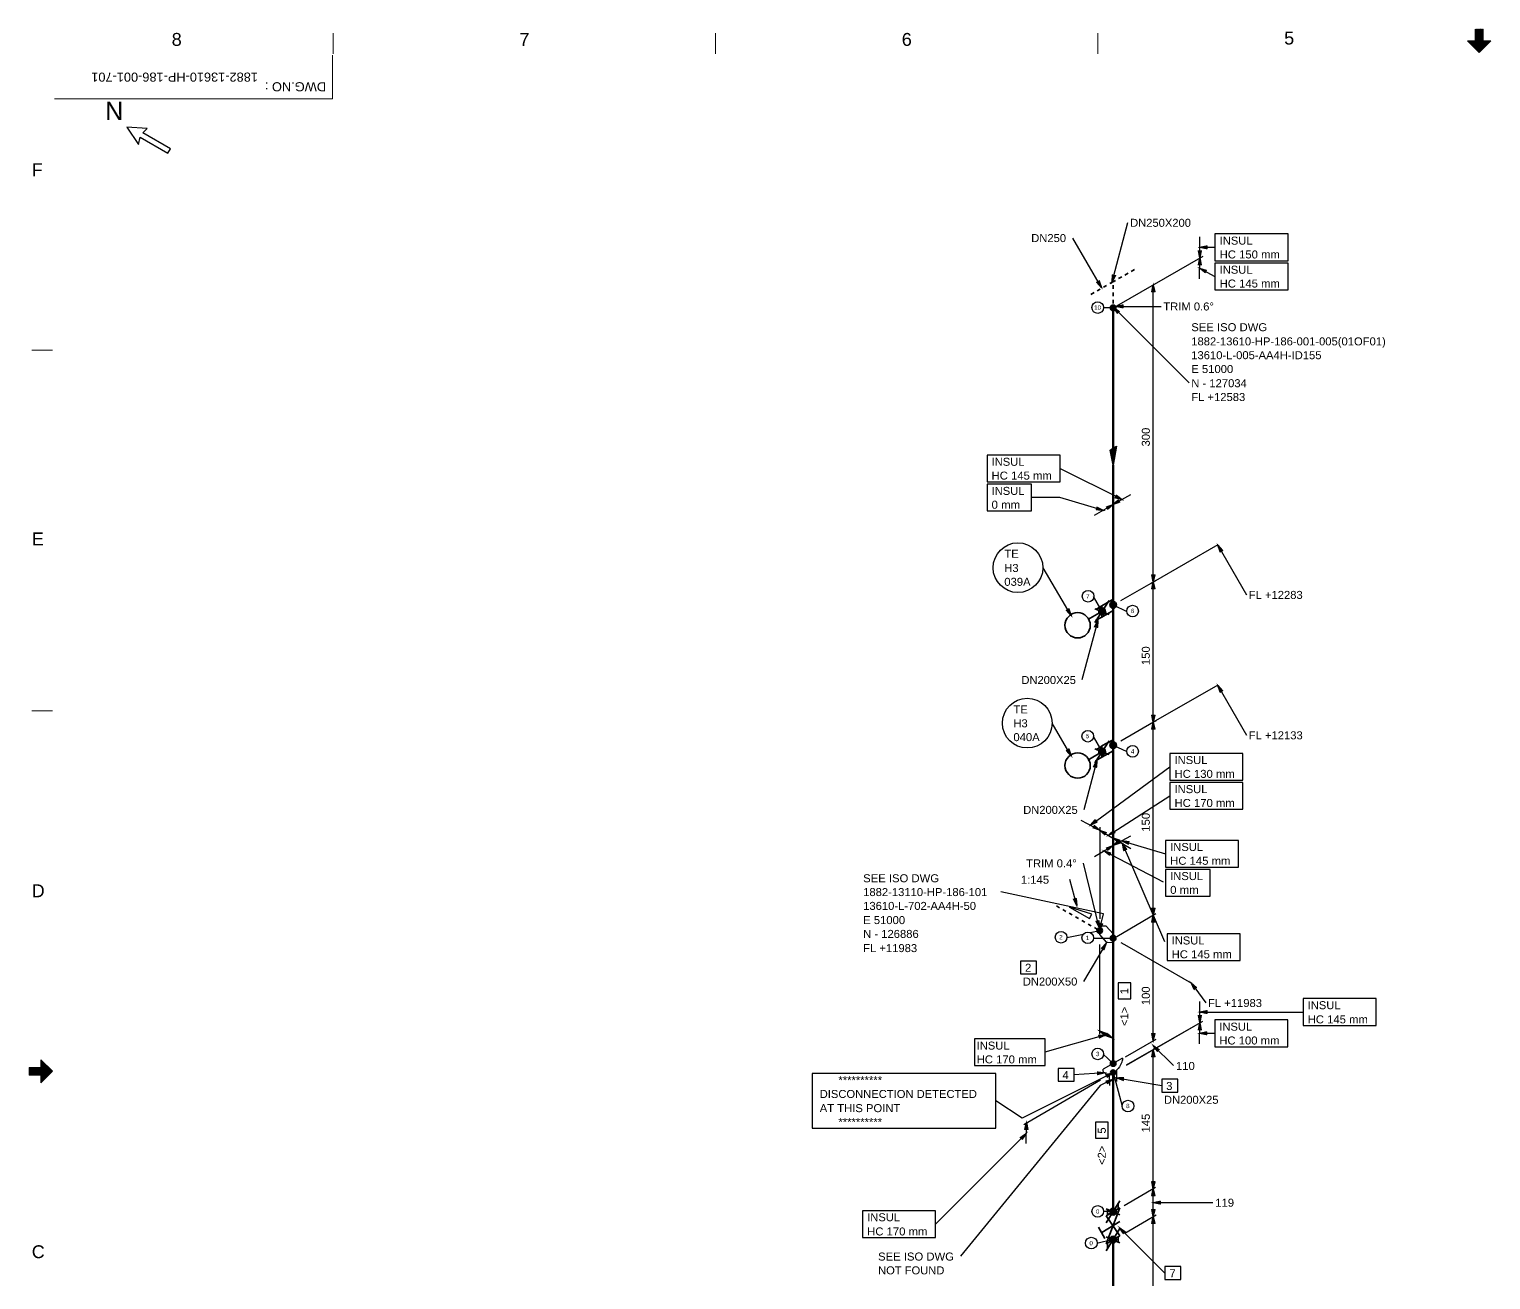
# Model space of a CAD drawing. Header units: inches. Extents: x 18 to 823, y 11 to 584.
# Drawn here: x 18.1 to 419.9, y 240.1 to 583.9 of the extents above; entities that cross this region are included whole.
import ezdxf
from ezdxf.enums import TextEntityAlignment as Align

# ---------------------------------------------------------------- set-up
doc = ezdxf.new("R2010")
doc.units = ezdxf.units.IN
doc.header["$MEASUREMENT"] = 0
for name, color, linetype in [('BG 0 -1', 7, 'Continuous'), ('DIMLINES', 7, 'Continuous'), ('DIMTEXT', 7, 'Continuous'), ('FITTINGS', 7, 'Continuous'), ('FRAME', 7, 'Continuous'), ('ISOTEXT', 7, 'Continuous'), ('PIPE', 7, 'Continuous'), ('WELDS', 7, 'Continuous')]:
    doc.layers.add(name, color=color, linetype=linetype)
doc.styles.add('Arial', font='arial.ttf')

msp = doc.modelspace()

# ---------------------------------------------------------------- hatches: boundary and pattern name
at = {"layer": 'DIMLINES', "linetype": 'Continuous'}
for points in [[(339.56, 523), (339.96, 521.08), (340.36, 523)], [(341.88, 524.36), (339.96, 523.96), (341.88, 523.56)], [(340.36, 519.16), (339.96, 521.08), (339.56, 519.16)], [(341.72, 517.64), (339.88, 518.2), (341.4, 517)], [(327.56, 511.72), (327.16, 513.64), (326.76, 511.72)], [(317.48, 454.52), (316.04, 453.24), (317.88, 453.88)], [(316.68, 455.08), (318.6, 454.6), (317.08, 455.8)], [(311.56, 451.8), (313.48, 451.64), (311.72, 452.52)], [(314.68, 451.96), (316.12, 453.24), (314.28, 452.6)], [(326.76, 433.88), (327.16, 431.96), (327.56, 433.88)], [(327.56, 430.04), (327.16, 431.96), (326.76, 430.04)], [(326.76, 395.32), (327.16, 393.4), (327.56, 395.32)], [(327.56, 391.48), (327.16, 393.4), (326.76, 391.48)], [(311.16, 366.52), (309.88, 365.08), (311.64, 365.88)], [(310.6, 364.36), (312.44, 363.72), (311, 365)], [(314.2, 363.08), (312.36, 363.72), (313.8, 362.44)], [(316.2, 363.64), (314.76, 362.28), (316.6, 363)], [(317.88, 361), (316.04, 361.64), (317.48, 360.36)], [(315.4, 357.48), (313.56, 358.04), (315.08, 356.84)], [(314.68, 358.2), (316.12, 359.48), (314.28, 358.84)], [(317.48, 360.76), (316.04, 359.48), (317.88, 360.12)], [(320.44, 360.6), (318.52, 360.76), (320.28, 359.88)], [(319.8, 358.44), (318.68, 360.04), (319.08, 358.12)], [(326.76, 342.28), (327.16, 340.36), (327.56, 342.28)], [(327.56, 338.44), (327.16, 340.36), (326.76, 338.44)], [(341.88, 314.12), (339.96, 313.72), (341.88, 313.32)], [(339.56, 312.76), (339.96, 310.84), (340.36, 312.76)], [(340.36, 308.84), (339.96, 310.76), (339.56, 308.84)], [(312.36, 306.6), (314.12, 307.48), (312.2, 307.32)], [(314.2, 307.88), (312.36, 308.52), (313.8, 307.24)], [(314.2, 307.16), (316.04, 306.52), (314.6, 307.8)], [(326.76, 307.8), (327.16, 305.88), (327.56, 307.8)], [(341.8, 308.28), (339.88, 307.88), (341.8, 307.48)], [(327.56, 301.4), (327.16, 303.32), (326.76, 301.4)], [(328.76, 303.4), (327.16, 304.52), (328.28, 302.92)], [(292.68, 281.4), (292.28, 283.32), (291.88, 281.4)], [(291.08, 278.76), (292.2, 280.36), (290.6, 279.24)], [(326.76, 267.08), (327.16, 265.16), (327.56, 267.08)], [(327.56, 263.24), (327.16, 265.16), (326.76, 263.24)], [(329.08, 261.72), (327.16, 261.32), (329.08, 260.92)], [(326.76, 259.4), (327.16, 257.48), (327.56, 259.4)], [(327.56, 255.56), (327.16, 257.48), (326.76, 255.56)]]:
    msp.add_hatch(color=2, dxfattribs=at).paths.add_polyline_path(points)
at = {"layer": 'ISOTEXT', "linetype": 'Continuous'}
for points in [[(311.64, 514.36), (312.92, 512.92), (312.28, 514.76)], [(315.96, 516.36), (315.88, 514.44), (316.76, 516.2)], [(317.8, 506.36), (316.2, 507.48), (317.32, 505.88)], [(318.76, 508.12), (316.84, 507.72), (318.76, 507.32)], [(346.2, 440.6), (344.92, 442.04), (345.56, 440.2)], [(303.32, 424.2), (304.6, 422.76), (303.96, 424.6)], [(311.8, 419.48), (311.88, 421.4), (311, 419.64)], [(346.2, 402.04), (344.92, 403.48), (345.56, 401.64)], [(303.32, 385.64), (304.6, 384.2), (303.96, 386.04)], [(311.56, 381), (311.64, 382.92), (310.76, 381.16)], [(305.24, 344.76), (306.12, 343), (305.96, 344.92)], [(311.48, 338.68), (312.28, 336.92), (312.2, 338.84)], [(312.44, 338.12), (312.36, 336.2), (313.16, 337.96)], [(313.56, 330.84), (314.2, 332.68), (312.92, 331.24)], [(339, 320.44), (337.56, 321.72), (338.44, 319.96)], [(311.88, 296.52), (313.8, 297), (311.88, 297.24)], [(314.52, 295.8), (316.04, 297), (314.12, 296.52)], [(314.6, 294.04), (316.12, 295.24), (314.2, 294.76)], [(318.92, 295.72), (317, 295.64), (318.84, 294.92)], [(319.48, 253.32), (317.88, 254.44), (319, 252.84)]]:
    msp.add_hatch(color=2, dxfattribs=at).paths.add_polyline_path(points)
at = {"layer": 'WELDS', "linetype": 'Continuous'}
h = msp.add_hatch(color=7, dxfattribs=at)
edge = h.paths.add_edge_path()
edge.add_arc((316.12, 507.32), 0.76, 0, 360)
h = msp.add_hatch(color=7, dxfattribs=at)
edge = h.paths.add_edge_path()
edge.add_arc((316.12, 425.64), 0.92, 0, 360)
h = msp.add_hatch(color=7, dxfattribs=at)
edge = h.paths.add_edge_path()
edge.add_arc((313.08, 423.88), 0.92, 0, 360)
h = msp.add_hatch(color=7, dxfattribs=at)
edge = h.paths.add_edge_path()
edge.add_arc((313.08, 385.32), 0.92, 0, 360)
h = msp.add_hatch(color=7, dxfattribs=at)
edge = h.paths.add_edge_path()
edge.add_arc((316.12, 387.08), 0.92, 0, 360)
h = msp.add_hatch(color=7, dxfattribs=at)
edge = h.paths.add_edge_path()
edge.add_arc((312.44, 336.12), 0.76, 0, 360)
h = msp.add_hatch(color=7, dxfattribs=at)
edge = h.paths.add_edge_path()
edge.add_arc((316.12, 334.04), 0.76, 0, 360)
h = msp.add_hatch(color=7, dxfattribs=at)
edge = h.paths.add_edge_path()
edge.add_arc((316.12, 299.56), 0.76, 0, 360)
h = msp.add_hatch(color=7, dxfattribs=at)
edge = h.paths.add_edge_path()
edge.add_arc((316.12, 297.08), 0.72, 0, 360)
h = msp.add_hatch(color=7, dxfattribs=at)
edge = h.paths.add_edge_path()
edge.add_arc((316.12, 258.84), 0.92, 0, 360)
h = msp.add_hatch(color=7, dxfattribs=at)
edge = h.paths.add_edge_path()
edge.add_arc((316.12, 251.16), 0.92, 0, 360)

# ---------------------------------------------------------------- linework, layer by layer
at = {"layer": 'BG 0 -1', "color": 7, "linetype": 'Continuous', "lineweight": 9}
for p, q in [((101.7, 577.17), (101.7, 582.83)), ((206.83, 577.17), (206.83, 582.83)), ((311.95, 577.17), (311.95, 582.83)), ((415.69, 580.74), (415.69, 583.92)), ((415.69, 583.88), (417.82, 581.76)), ((415.69, 583.75), (417.82, 581.63)), ((415.69, 583.63), (417.82, 581.51)), ((415.69, 583.5), (417.82, 581.38)), ((415.69, 583.38), (417.82, 581.26)), ((415.69, 583.25), (417.82, 581.13)), ((415.69, 583.13), (417.82, 581.01)), ((415.69, 583), (417.82, 580.88)), ((415.69, 582.88), (417.82, 580.76)), ((415.69, 582.75), (418.83, 579.62)), ((415.69, 582.63), (418.76, 579.56)), ((415.78, 583.92), (417.82, 581.88)), ((415.91, 583.92), (417.82, 582.01)), ((416.03, 583.92), (417.82, 582.13)), ((416.16, 583.92), (417.82, 582.26)), ((416.28, 583.92), (417.82, 582.38)), ((416.41, 583.92), (417.82, 582.51)), ((416.53, 583.92), (417.82, 582.63)), ((416.66, 583.92), (417.82, 582.76)), ((416.76, 577.56), (416.76, 583.22)), ((416.78, 583.92), (417.82, 582.88)), ((416.91, 583.92), (417.82, 583.01)), ((417.03, 583.92), (417.82, 583.13)), ((417.16, 583.92), (417.82, 583.26)), ((417.28, 583.92), (417.82, 583.38)), ((417.41, 583.92), (417.82, 583.51)), ((417.53, 583.92), (417.82, 583.63)), ((417.66, 583.92), (417.82, 583.76)), ((417.78, 583.92), (417.82, 583.88)), ((417.82, 580.74), (417.82, 583.92)), ((413.57, 580.74), (415.69, 580.74)), ((416.76, 577.55), (413.57, 580.74)), ((413.59, 580.74), (416.76, 577.56)), ((413.71, 580.74), (416.83, 577.62)), ((413.84, 580.74), (416.89, 577.68)), ((413.96, 580.74), (416.95, 577.75)), ((414.09, 580.74), (417.01, 577.81)), ((414.21, 580.74), (417.08, 577.87)), ((414.34, 580.74), (417.14, 577.93)), ((414.46, 580.74), (417.2, 578)), ((414.59, 580.74), (417.26, 578.06)), ((414.71, 580.74), (417.33, 578.12)), ((414.84, 580.74), (417.39, 578.18)), ((414.96, 580.74), (417.45, 578.25)), ((415.09, 580.74), (417.51, 578.31)), ((415.21, 580.74), (417.58, 578.37)), ((415.34, 580.74), (417.64, 578.44)), ((415.46, 580.74), (417.7, 578.5)), ((415.59, 580.74), (417.76, 578.56)), ((415.69, 582.5), (418.7, 579.5)), ((415.69, 582.38), (418.64, 579.44)), ((415.69, 582.25), (418.58, 579.37)), ((415.69, 582.13), (418.51, 579.31)), ((415.69, 582), (418.45, 579.25)), ((415.69, 581.88), (418.39, 579.19)), ((415.69, 581.75), (418.33, 579.12)), ((415.69, 581.63), (418.26, 579.06)), ((415.69, 581.5), (418.2, 579)), ((415.69, 581.38), (418.14, 578.94)), ((415.69, 581.25), (418.08, 578.87)), ((415.69, 581.13), (418.01, 578.81)), ((415.69, 581), (417.95, 578.75)), ((415.69, 580.88), (417.89, 578.69)), ((415.69, 580.75), (417.83, 578.62)), ((419.94, 580.74), (416.76, 577.55)), ((417.82, 580.74), (419.94, 580.74)), ((417.84, 580.74), (418.89, 579.69)), ((417.96, 580.74), (418.95, 579.75)), ((418.09, 580.74), (419.01, 579.81)), ((418.21, 580.74), (419.08, 579.87)), ((418.34, 580.74), (419.14, 579.94)), ((418.46, 580.74), (419.2, 580)), ((418.59, 580.74), (419.26, 580.06)), ((418.71, 580.74), (419.33, 580.12)), ((418.84, 580.74), (419.39, 580.19)), ((418.96, 580.74), (419.45, 580.25)), ((419.09, 580.74), (419.51, 580.31)), ((419.21, 580.74), (419.58, 580.37)), ((419.34, 580.74), (419.64, 580.44)), ((419.46, 580.74), (419.7, 580.5)), ((419.59, 580.74), (419.76, 580.56)), ((419.71, 580.74), (419.83, 580.62)), ((419.84, 580.74), (419.89, 580.69)), ((101.53, 564.78), (101.53, 576.75)), ((101.53, 564.78), (25.11, 564.78)), ((24.49, 495.71), (18.83, 495.71)), ((24.49, 396.57), (18.83, 396.57)), ((18.14, 296.95), (19.67, 298.49)), ((18.14, 296.83), (19.8, 298.49)), ((18.14, 296.7), (19.92, 298.49)), ((18.14, 296.58), (20.05, 298.49)), ((18.14, 296.45), (20.17, 298.49)), ((18.14, 298.49), (18.14, 296.37)), ((18.14, 298.45), (18.17, 298.49)), ((18.14, 298.33), (18.3, 298.49)), ((18.14, 298.2), (18.42, 298.49)), ((18.14, 298.08), (18.55, 298.49)), ((18.14, 297.95), (18.67, 298.49)), ((18.14, 297.83), (18.8, 298.49)), ((18.14, 297.7), (18.92, 298.49)), ((18.14, 297.58), (19.05, 298.49)), ((18.14, 297.45), (19.17, 298.49)), ((18.14, 297.33), (19.3, 298.49)), ((18.14, 297.2), (19.42, 298.49)), ((18.14, 297.08), (19.55, 298.49)), ((21.32, 298.49), (18.14, 298.49)), ((18.17, 296.37), (20.3, 298.49)), ((18.3, 296.37), (20.42, 298.49)), ((18.42, 296.37), (20.55, 298.49)), ((18.55, 296.37), (20.67, 298.49)), ((18.67, 296.37), (20.8, 298.49)), ((18.8, 296.37), (20.92, 298.49)), ((18.93, 296.37), (21.05, 298.49)), ((19.05, 296.37), (21.17, 298.49)), ((19.18, 296.37), (21.3, 298.49)), ((19.3, 296.37), (22.43, 299.5)), ((19.43, 296.37), (22.49, 299.43)), ((19.55, 296.37), (22.56, 299.37)), ((19.68, 296.37), (22.62, 299.31)), ((19.8, 296.37), (22.68, 299.25)), ((19.93, 296.37), (22.74, 299.18)), ((20.05, 296.37), (22.81, 299.12)), ((20.18, 296.37), (22.87, 299.06)), ((20.3, 296.37), (22.93, 299)), ((20.43, 296.37), (22.99, 298.93)), ((20.55, 296.37), (23.06, 298.87)), ((20.68, 296.37), (23.12, 298.81)), ((20.8, 296.37), (23.18, 298.75)), ((20.93, 296.37), (23.24, 298.68)), ((21.05, 296.37), (23.31, 298.62)), ((21.18, 296.37), (23.37, 298.56)), ((21.3, 296.37), (23.43, 298.5)), ((21.32, 300.61), (24.5, 297.43)), ((21.32, 298.49), (21.32, 300.61)), ((21.32, 300.51), (21.37, 300.56)), ((21.32, 300.39), (21.43, 300.5)), ((21.32, 300.26), (21.49, 300.43)), ((21.32, 300.14), (21.56, 300.37)), ((21.32, 300.01), (21.62, 300.31)), ((21.32, 299.89), (21.68, 300.25)), ((21.32, 299.76), (21.74, 300.18)), ((21.32, 299.63), (21.81, 300.12)), ((21.32, 299.51), (21.87, 300.06)), ((21.32, 299.38), (21.93, 300)), ((21.32, 299.26), (21.99, 299.93)), ((21.32, 299.13), (22.06, 299.87)), ((21.32, 299.01), (22.12, 299.81)), ((21.32, 298.88), (22.18, 299.75)), ((21.32, 298.76), (22.24, 299.68)), ((21.32, 298.63), (22.31, 299.62)), ((21.32, 298.51), (22.37, 299.56)), ((21.32, 296.26), (23.49, 298.43)), ((21.32, 296.13), (23.56, 298.37)), ((21.32, 296.01), (23.62, 298.31)), ((21.32, 295.88), (23.68, 298.25)), ((21.32, 295.76), (23.74, 298.18)), ((21.32, 295.63), (23.81, 298.12)), ((21.32, 295.51), (23.87, 298.06)), ((21.32, 295.38), (23.93, 298)), ((21.32, 295.26), (23.99, 297.93)), ((21.32, 295.13), (24.06, 297.87)), ((21.32, 295.01), (24.12, 297.81)), ((21.32, 294.88), (24.18, 297.75)), ((21.32, 294.76), (24.24, 297.68)), ((21.32, 294.63), (24.31, 297.62)), ((21.32, 294.51), (24.37, 297.56)), ((21.32, 294.38), (24.43, 297.5)), ((21.32, 294.26), (24.49, 297.43)), ((24.5, 297.43), (21.32, 294.24)), ((21.32, 296.37), (18.14, 296.37)), ((21.32, 294.24), (21.32, 296.37))]:
    msp.add_line(p, q, dxfattribs=at)
at = {"layer": 'DIMLINES', "color": 2, "linetype": 'Continuous', "lineweight": 30}
for p, q in [((339.96, 521.08), (339.96, 526.84)), ((364.2, 527.64), (344.12, 527.64)), ((344.12, 527.64), (344.12, 520.28)), ((364.2, 520.28), (364.2, 527.64)), ((339.96, 521.08), (339.56, 523)), ((339.56, 523), (340.36, 523)), ((339.96, 523.96), (341.88, 524.36)), ((341.88, 523.56), (339.96, 523.96)), ((339.96, 523.96), (344.12, 523.96)), ((340.36, 523), (339.96, 521.08)), ((341.88, 524.36), (341.88, 523.56)), ((340.76, 521.48), (317.08, 507.8)), ((339.56, 519.16), (339.96, 521.08)), ((340.36, 519.16), (339.56, 519.16)), ((339.88, 515.32), (339.96, 521.08)), ((339.96, 521.08), (340.36, 519.16)), ((344.12, 520.28), (364.2, 520.28)), ((364.2, 519.64), (344.12, 519.64)), ((344.12, 519.64), (344.12, 512.28)), ((364.2, 512.28), (364.2, 519.64)), ((339.88, 518.2), (341.72, 517.64)), ((341.4, 517), (339.88, 518.2)), ((339.88, 518.2), (344.12, 515.96)), ((341.72, 517.64), (341.4, 517)), ((326.76, 511.72), (327.16, 513.64)), ((327.56, 511.72), (326.76, 511.72)), ((327.16, 513.64), (327.56, 511.72)), ((327.16, 431.96), (327.16, 513.64)), ((344.12, 512.28), (364.2, 512.28)), ((301.56, 466.84), (281.48, 466.84)), ((281.48, 466.84), (281.48, 459.48)), ((301.56, 459.48), (301.56, 466.84)), ((318.6, 454.6), (301.48, 463.16)), ((281.48, 459.48), (301.56, 459.48)), ((293.72, 458.84), (281.48, 458.84)), ((281.48, 458.84), (281.48, 451.48)), ((293.72, 451.48), (293.72, 458.84)), ((301.48, 455.16), (293.64, 455.16)), ((313.48, 451.64), (301.48, 455.16)), ((316.04, 453.24), (321, 455.96)), ((316.04, 453.24), (317.48, 454.52)), ((316.12, 454.12), (316.12, 452.2)), ((316.12, 454.12), (316.12, 452.2)), ((316.68, 455.08), (317.08, 455.8)), ((318.6, 454.6), (316.68, 455.08)), ((317.08, 455.8), (318.6, 454.6)), ((317.48, 454.52), (317.88, 453.88)), ((281.48, 451.48), (293.72, 451.48)), ((311, 450.28), (316.12, 453.24)), ((311.56, 451.8), (311.72, 452.52)), ((313.48, 451.64), (311.56, 451.8)), ((311.72, 452.52), (313.48, 451.64)), ((314.28, 452.6), (316.12, 453.24)), ((314.68, 451.96), (314.28, 452.6)), ((316.12, 453.24), (314.68, 451.96)), ((317.88, 453.88), (316.04, 453.24)), ((327.24, 432.04), (345, 442.28)), ((318.2, 426.84), (327.24, 432.04)), ((327.96, 432.36), (326.36, 431.48)), ((327.16, 431.96), (326.76, 433.88)), ((326.76, 433.88), (327.56, 433.88)), ((326.76, 430.04), (327.16, 431.96)), ((327.56, 430.04), (326.76, 430.04)), ((327.56, 433.88), (327.16, 431.96)), ((327.16, 431.96), (327.56, 430.04)), ((327.16, 393.4), (327.16, 431.96)), ((327.24, 393.48), (345, 403.72)), ((327.96, 393.8), (326.36, 392.92)), ((327.16, 393.4), (326.76, 395.32)), ((326.76, 395.32), (327.56, 395.32)), ((327.56, 395.32), (327.16, 393.4)), ((318.2, 388.28), (327.24, 393.48)), ((326.76, 391.48), (327.16, 393.4)), ((327.56, 391.48), (326.76, 391.48)), ((327.16, 393.4), (327.56, 391.48)), ((327.16, 340.36), (327.16, 393.4)), ((351.8, 384.84), (331.72, 384.84)), ((331.72, 384.84), (331.72, 377.48)), ((351.8, 377.48), (351.8, 384.84)), ((309.88, 365.08), (331.72, 381.16)), ((331.72, 377.48), (351.8, 377.48)), ((351.8, 376.84), (331.72, 376.84)), ((331.72, 376.84), (331.72, 369.48)), ((351.8, 369.48), (351.8, 376.84)), ((314.76, 362.28), (331.72, 373.16)), ((307.24, 366.44), (312.44, 363.72)), ((309.88, 365.08), (311.16, 366.52)), ((311.64, 365.88), (309.88, 365.08)), ((311.16, 366.52), (311.64, 365.88)), ((331.72, 369.48), (351.8, 369.48)), ((310.6, 364.36), (311, 365)), ((312.44, 363.72), (310.6, 364.36)), ((311, 365), (312.44, 363.72)), ((312.36, 363.72), (314.2, 363.08)), ((313.8, 362.44), (312.36, 363.72)), ((312.36, 363.72), (317.32, 360.76)), ((312.44, 364.52), (312.44, 339.32)), ((314.2, 363.08), (313.8, 362.44)), ((314.76, 362.28), (316.2, 363.64)), ((316.6, 363), (314.76, 362.28)), ((316.04, 359.48), (321, 362.2)), ((316.04, 361.64), (317.88, 361)), ((317.48, 360.36), (316.04, 361.64)), ((316.04, 361.64), (321, 358.68)), ((316.12, 362.52), (316.12, 360.6)), ((316.2, 363.64), (316.6, 363)), ((311, 356.52), (316.12, 359.48)), ((313.56, 358.04), (315.4, 357.48)), ((315.08, 356.84), (313.56, 358.04)), ((314.28, 358.84), (316.12, 359.48)), ((314.68, 358.2), (314.28, 358.84)), ((316.12, 359.48), (314.68, 358.2)), ((316.04, 359.48), (317.48, 360.76)), ((317.88, 360.12), (316.04, 359.48)), ((317.88, 361), (317.48, 360.36)), ((317.48, 360.76), (317.88, 360.12)), ((318.52, 360.76), (320.44, 360.6)), ((320.28, 359.88), (318.52, 360.76)), ((318.52, 360.76), (330.52, 357.24)), ((318.68, 360.04), (319.8, 358.44)), ((319.08, 358.12), (318.68, 360.04)), ((319.8, 358.44), (319.08, 358.12)), ((320.44, 360.6), (320.28, 359.88)), ((350.6, 360.92), (330.52, 360.92)), ((330.52, 360.92), (330.52, 353.56)), ((350.6, 353.56), (350.6, 360.92)), ((315.4, 357.48), (315.08, 356.84)), ((330.52, 353.56), (350.6, 353.56)), ((342.76, 352.92), (330.52, 352.92)), ((330.52, 352.92), (330.52, 345.56)), ((342.76, 345.56), (342.76, 352.92)), ((330.52, 345.56), (342.76, 345.56)), ((327.16, 340.36), (326.76, 342.28)), ((326.76, 342.28), (327.56, 342.28)), ((327.56, 342.28), (327.16, 340.36)), ((327.88, 340.76), (317.16, 334.44)), ((326.76, 338.44), (327.16, 340.36)), ((327.56, 338.44), (326.76, 338.44)), ((327.16, 340.36), (327.56, 338.44)), ((327.16, 305.88), (327.16, 340.36)), ((351.08, 335.24), (331, 335.24)), ((331, 335.24), (331, 327.88)), ((351.08, 327.88), (351.08, 335.24)), ((312.44, 307.64), (312.44, 332.28)), ((318.2, 332.84), (319.88, 331.88)), ((319.88, 331.88), (337.64, 321.64)), ((331, 327.88), (351.08, 327.88)), ((339.96, 310.84), (339.96, 316.6)), ((339.96, 313.72), (341.88, 314.12)), ((341.88, 313.32), (339.96, 313.72)), ((339.96, 313.72), (368.36, 313.72)), ((341.88, 314.12), (341.88, 313.32)), ((388.44, 317.4), (368.36, 317.4)), ((368.36, 317.4), (368.36, 310.04)), ((388.44, 310.04), (388.44, 317.4)), ((340.68, 311.16), (319.72, 299.08)), ((340.68, 311.08), (319.72, 299)), ((339.96, 310.84), (339.56, 312.76)), ((339.56, 312.76), (340.36, 312.76)), ((339.56, 308.84), (339.96, 310.76)), ((339.88, 305), (339.96, 310.76)), ((340.36, 312.76), (339.96, 310.84)), ((339.96, 310.76), (340.36, 308.84)), ((364.12, 311.56), (344.04, 311.56)), ((344.04, 311.56), (344.04, 304.2)), ((364.12, 304.2), (364.12, 311.56)), ((368.36, 310.04), (388.44, 310.04)), ((297.48, 306.36), (278.04, 306.36)), ((278.04, 306.36), (278.04, 299)), ((314.12, 307.48), (297.32, 302.68)), ((297.48, 299), (297.48, 306.36)), ((312.2, 307.32), (314.12, 307.48)), ((312.36, 306.6), (312.2, 307.32)), ((312.36, 308.52), (314.2, 307.88)), ((313.8, 307.24), (312.36, 308.52)), ((312.36, 308.52), (316.04, 306.52)), ((314.12, 307.48), (312.36, 306.6)), ((314.2, 307.88), (313.8, 307.24)), ((314.2, 307.16), (314.6, 307.8)), ((316.04, 306.52), (314.2, 307.16)), ((314.6, 307.8), (316.04, 306.52)), ((316.12, 305.64), (316.12, 307.56)), ((327.88, 306.2), (319.4, 301.32)), ((327.16, 305.88), (326.76, 307.8)), ((326.76, 307.8), (327.56, 307.8)), ((327.56, 307.8), (327.16, 305.88)), ((340.36, 308.84), (339.56, 308.84)), ((339.88, 307.88), (341.8, 308.28)), ((341.8, 307.48), (339.88, 307.88)), ((339.88, 307.88), (344.04, 307.88)), ((341.8, 308.28), (341.8, 307.48)), ((326.76, 301.4), (327.16, 303.32)), ((327.56, 301.4), (326.76, 301.4)), ((327.16, 304.52), (328.76, 303.4)), ((328.28, 302.92), (327.16, 304.52)), ((327.16, 304.52), (332.68, 299)), ((327.16, 303.32), (327.56, 301.4)), ((327.16, 265.16), (327.16, 303.32)), ((328.76, 303.4), (328.28, 302.92)), ((344.04, 304.2), (364.12, 304.2)), ((278.04, 299), (297.48, 299)), ((291.56, 282.84), (312.68, 295.08)), ((291.88, 281.4), (292.28, 283.32)), ((292.68, 281.4), (291.88, 281.4)), ((292.2, 277.56), (292.28, 283.32)), ((292.28, 283.32), (292.68, 281.4)), ((292.2, 280.36), (267.24, 255.4)), ((290.6, 279.24), (292.2, 280.36)), ((291.08, 278.76), (290.6, 279.24)), ((292.2, 280.36), (291.08, 278.76)), ((327.8, 265.48), (319.16, 260.44)), ((327.16, 265.16), (326.76, 267.08)), ((326.76, 267.08), (327.56, 267.08)), ((327.56, 267.08), (327.16, 265.16)), ((326.76, 263.24), (327.16, 265.16)), ((327.56, 263.24), (326.76, 263.24)), ((327.16, 265.16), (327.56, 263.24)), ((327.16, 257.48), (327.16, 265.16)), ((327.16, 261.32), (329.08, 261.72)), ((329.08, 260.92), (327.16, 261.32)), ((327.16, 261.32), (343.56, 261.32)), ((329.08, 261.72), (329.08, 260.92)), ((267.32, 259.08), (247.24, 259.08)), ((247.24, 259.08), (247.24, 251.72)), ((267.32, 251.72), (267.32, 259.08)), ((327.96, 257.88), (319.32, 252.84)), ((327.16, 257.48), (326.76, 259.4)), ((326.76, 259.4), (327.56, 259.4)), ((326.76, 255.56), (327.16, 257.48)), ((327.56, 259.4), (327.16, 257.48)), ((327.16, 257.48), (327.56, 255.56)), ((327.16, 178.84), (327.16, 257.48)), ((327.56, 255.56), (326.76, 255.56)), ((247.24, 251.72), (267.32, 251.72))]:
    msp.add_line(p, q, dxfattribs=at)
at = {"layer": 'DIMLINES', "color": 2, "linetype": 'Continuous', "lineweight": 30, "const_width": 0.3}
for points in [[(341.88, 524.36), (339.96, 523.96), (341.88, 523.56)], [(339.56, 523), (339.96, 521.08), (340.36, 523)], [(341.72, 517.64), (339.88, 518.2), (341.4, 517)], [(340.36, 519.16), (339.96, 521.08), (339.56, 519.16)], [(327.56, 511.72), (327.16, 513.64), (326.76, 511.72)], [(317.48, 454.52), (316.04, 453.24), (317.88, 453.88)], [(316.68, 455.08), (318.6, 454.6), (317.08, 455.8)], [(311.56, 451.8), (313.48, 451.64), (311.72, 452.52)], [(314.68, 451.96), (316.12, 453.24), (314.28, 452.6)], [(326.76, 433.88), (327.16, 431.96), (327.56, 433.88)], [(327.56, 430.04), (327.16, 431.96), (326.76, 430.04)], [(326.76, 395.32), (327.16, 393.4), (327.56, 395.32)], [(327.56, 391.48), (327.16, 393.4), (326.76, 391.48)], [(311.16, 366.52), (309.88, 365.08), (311.64, 365.88)], [(310.6, 364.36), (312.44, 363.72), (311, 365)], [(314.2, 363.08), (312.36, 363.72), (313.8, 362.44)], [(316.2, 363.64), (314.76, 362.28), (316.6, 363)], [(317.88, 361), (316.04, 361.64), (317.48, 360.36)], [(315.4, 357.48), (313.56, 358.04), (315.08, 356.84)], [(314.68, 358.2), (316.12, 359.48), (314.28, 358.84)], [(317.48, 360.76), (316.04, 359.48), (317.88, 360.12)], [(320.44, 360.6), (318.52, 360.76), (320.28, 359.88)], [(319.8, 358.44), (318.68, 360.04), (319.08, 358.12)], [(326.76, 342.28), (327.16, 340.36), (327.56, 342.28)], [(327.56, 338.44), (327.16, 340.36), (326.76, 338.44)], [(341.88, 314.12), (339.96, 313.72), (341.88, 313.32)], [(339.56, 312.76), (339.96, 310.84), (340.36, 312.76)], [(340.36, 308.84), (339.96, 310.76), (339.56, 308.84)], [(314.2, 307.88), (312.36, 308.52), (313.8, 307.24)], [(312.36, 306.6), (314.12, 307.48), (312.2, 307.32)], [(314.2, 307.16), (316.04, 306.52), (314.6, 307.8)], [(326.76, 307.8), (327.16, 305.88), (327.56, 307.8)], [(341.8, 308.28), (339.88, 307.88), (341.8, 307.48)], [(328.76, 303.4), (327.16, 304.52), (328.28, 302.92)], [(327.56, 301.4), (327.16, 303.32), (326.76, 301.4)], [(292.68, 281.4), (292.28, 283.32), (291.88, 281.4)], [(291.08, 278.76), (292.2, 280.36), (290.6, 279.24)], [(326.76, 267.08), (327.16, 265.16), (327.56, 267.08)], [(327.56, 263.24), (327.16, 265.16), (326.76, 263.24)], [(329.08, 261.72), (327.16, 261.32), (329.08, 260.92)], [(326.76, 259.4), (327.16, 257.48), (327.56, 259.4)], [(327.56, 255.56), (327.16, 257.48), (326.76, 255.56)]]:
    msp.add_lwpolyline(points, close=True, dxfattribs=at)
at = {"layer": 'FITTINGS', "color": 7, "linetype": 'Continuous', "lineweight": 30}
for p, q in [((315.3, 468.2), (316.9, 469.2)), ((316.1, 464.1), (315.3, 468.2)), ((315.4, 468.3), (316.8, 469.1)), ((315.4, 468.3), (316.6, 469)), ((316.1, 464.6), (315.4, 468.3)), ((316.1, 465), (315.4, 468.3)), ((315.6, 468.4), (316.6, 469)), ((316.1, 465.5), (315.6, 468.4)), ((315.7, 468.5), (316.4, 468.9)), ((316.1, 465.9), (315.7, 468.5)), ((315.8, 468.6), (316.3, 468.9)), ((316.1, 466.3), (315.8, 468.6)), ((315.9, 468.6), (316.2, 468.8)), ((316.1, 466.8), (315.9, 468.6)), ((316.1, 467.2), (316, 468.7)), ((316, 468.7), (316.1, 468.7)), ((316.1, 468.7), (317, 469.3)), ((317, 469.3), (316.1, 464.1)), ((316.9, 469.2), (316.1, 464.6)), ((316.8, 469.1), (316.1, 465)), ((316.6, 469), (316.1, 465.5)), ((316.6, 469), (316.1, 465.9)), ((316.4, 468.9), (316.1, 466.3)), ((316.3, 468.9), (316.1, 466.8)), ((316.2, 468.8), (316.1, 467.2)), ((316.1, 468.7), (316.1, 464.1))]:
    msp.add_line(p, q, dxfattribs=at)
at = {"layer": 'FITTINGS', "color": 7, "linetype": 'Continuous', "lineweight": 35}
for p, q in [((316.1, 427.2), (313, 425.4)), ((316.1, 425.6), (316.1, 427.2)), ((313, 423.8), (309.2, 421.6)), ((313, 422.3), (311.3, 421.4)), ((313, 425.4), (311.4, 424.4)), ((313, 425.4), (313, 422.3)), ((313, 422.3), (316.1, 424.1)), ((316.1, 424.1), (316.1, 425.6)), ((313, 386.8), (311.4, 385.8)), ((316.1, 388.6), (313, 386.9)), ((313, 386.9), (313, 383.8)), ((316.1, 387), (316.1, 388.6)), ((316.1, 385.5), (316.1, 387)), ((313, 385.3), (309.2, 383)), ((313, 383.8), (311.3, 382.8)), ((313, 383.8), (316.1, 385.5)), ((318, 259.9), (314.2, 250)), ((314.2, 257.7), (316.1, 258.8)), ((318, 252.2), (314.2, 257.7)), ((317.5, 259.6), (314.6, 258)), ((314.6, 258), (314.6, 259.4)), ((316.1, 258.8), (318, 259.9)), ((317.5, 261), (317.5, 259.6)), ((313.8, 251.5), (312.1, 254.6)), ((318, 256.1), (313, 253.1)), ((314.2, 250), (318, 252.2)), ((314.6, 250.3), (317.5, 251.9)), ((314.6, 248.9), (314.6, 250.3)), ((317.5, 251.9), (317.5, 250.5))]:
    msp.add_line(p, q, dxfattribs=at)
for centre in [(306.36, 420.04), (306.36, 381.48)]:
    msp.add_circle(centre, 3.48, dxfattribs=at)
at = {"layer": 'FRAME', "color": 2, "linetype": 'Continuous', "lineweight": 30}
for p, q in [((45, 557), (48.2, 552.2)), ((50.6, 556.6), (45, 557)), ((49.4, 555.4), (50.6, 556.6)), ((57, 551), (49.4, 555.4)), ((48.2, 552.2), (48.6, 554.2)), ((48.6, 554.2), (56.2, 549.8)), ((56.2, 549.8), (57, 551)), ((304.12, 342.52), (309.64, 339.4)), ((310.28, 340.6), (304.12, 342.52)), ((309.64, 339.4), (310.28, 340.6))]:
    msp.add_line(p, q, dxfattribs=at)
at = {"layer": 'ISOTEXT', "color": 2, "linetype": 'Continuous', "lineweight": 30}
for p, q in [((315.88, 514.44), (320.2, 530.76)), ((312.92, 512.92), (305.08, 526.52)), ((311.64, 514.36), (312.28, 514.76)), ((312.92, 512.92), (311.64, 514.36)), ((312.28, 514.76), (312.92, 512.92)), ((315.88, 514.44), (315.96, 516.36)), ((316.76, 516.2), (315.88, 514.44)), ((315.96, 516.36), (316.76, 516.2)), ((316.12, 507.32), (313.4, 507.32)), ((316.2, 507.48), (337, 486.68)), ((316.2, 507.48), (317.8, 506.36)), ((317.32, 505.88), (316.2, 507.48)), ((316.84, 507.72), (318.76, 508.12)), ((316.84, 507.72), (329.32, 507.72)), ((318.76, 507.32), (316.84, 507.72)), ((317.8, 506.36), (317.32, 505.88)), ((318.76, 508.12), (318.76, 507.32)), ((344.92, 442.04), (352.76, 428.44)), ((344.92, 442.04), (346.2, 440.6)), ((345.56, 440.2), (344.92, 442.04)), ((346.2, 440.6), (345.56, 440.2)), ((304.6, 422.76), (296.84, 435.88)), ((313.08, 423.88), (310.76, 427.96)), ((303.32, 424.2), (303.96, 424.6)), ((304.6, 422.76), (303.32, 424.2)), ((303.96, 424.6), (304.6, 422.76)), ((316.12, 425.64), (319.88, 423.88)), ((311.88, 421.4), (307.56, 405.08)), ((311, 419.64), (311.88, 421.4)), ((311.8, 419.48), (311, 419.64)), ((311.88, 421.4), (311.8, 419.48)), ((344.92, 403.48), (352.76, 389.88)), ((344.92, 403.48), (346.2, 402.04)), ((345.56, 401.64), (344.92, 403.48)), ((346.2, 402.04), (345.56, 401.64)), ((304.6, 384.2), (299.4, 393.16)), ((303.32, 385.64), (303.96, 386.04)), ((303.96, 386.04), (304.6, 384.2)), ((313.08, 385.32), (310.68, 389.48)), ((316.12, 387.08), (319.88, 385.32)), ((304.6, 384.2), (303.32, 385.64)), ((311.64, 382.92), (308.04, 369.32)), ((310.76, 381.16), (311.64, 382.92)), ((311.64, 382.92), (311.56, 381)), ((311.56, 381), (310.76, 381.16)), ((313.56, 358.04), (329.88, 349.56)), ((330.36, 333), (318.68, 360.04)), ((312.28, 336.92), (307.96, 354.68)), ((306.12, 343), (304.2, 350.2)), ((313.48, 340.68), (285.24, 346.76)), ((305.24, 344.76), (305.96, 344.92)), ((306.12, 343), (305.24, 344.76)), ((305.96, 344.92), (306.12, 343)), ((311.48, 338.68), (312.2, 338.84)), ((312.28, 336.92), (311.48, 338.68)), ((312.2, 338.84), (312.28, 336.92)), ((312.36, 336.2), (313.48, 340.68)), ((312.36, 336.2), (312.44, 338.12)), ((313.16, 337.96), (312.36, 336.2)), ((312.44, 338.12), (313.16, 337.96)), ((303.4, 334.2), (307.96, 335.16)), ((309.8, 335.56), (312.44, 336.12)), ((310.68, 334.04), (316.12, 334.04)), ((314.2, 332.68), (307.96, 322.12)), ((312.92, 331.24), (314.2, 332.68)), ((313.56, 330.84), (312.92, 331.24)), ((314.2, 332.68), (313.56, 330.84)), ((295.08, 327.72), (290.68, 327.72)), ((290.68, 327.72), (290.68, 324.2)), ((295.08, 324.2), (295.08, 327.72)), ((290.68, 324.2), (295.08, 324.2)), ((321, 321.72), (317.48, 321.72)), ((317.48, 321.72), (317.48, 317.32)), ((321, 317.32), (321, 321.72)), ((337.56, 321.72), (341.64, 316.28)), ((337.56, 321.72), (339, 320.44)), ((338.44, 319.96), (337.56, 321.72)), ((339, 320.44), (338.44, 319.96)), ((317.48, 317.32), (321, 317.32)), ((316.12, 299.56), (313.4, 302.12)), ((305.4, 298.2), (301, 298.2)), ((301, 298.2), (301, 294.68)), ((305.4, 294.68), (305.4, 298.2)), ((283.88, 296.84), (233.4, 296.84)), ((233.4, 296.84), (233.4, 281.8)), ((312.6, 293.48), (274.2, 246.6)), ((283.88, 281.8), (283.88, 296.84)), ((316.04, 297), (291.08, 284.52)), ((301, 294.68), (305.4, 294.68)), ((313.8, 297), (305.32, 296.44)), ((311.88, 296.52), (311.88, 297.24)), ((311.88, 297.24), (313.8, 297)), ((313.8, 297), (311.88, 296.52)), ((316.12, 295.24), (312.6, 293.48)), ((314.12, 296.52), (316.04, 297)), ((314.52, 295.8), (314.12, 296.52)), ((314.2, 294.76), (316.12, 295.24)), ((314.6, 294.04), (314.2, 294.76)), ((316.04, 297), (314.52, 295.8)), ((316.12, 295.24), (314.6, 294.04)), ((316.12, 297.08), (316.2, 297.08)), ((316.12, 297.08), (318.6, 287.8)), ((317, 295.64), (318.92, 295.72)), ((317, 295.64), (329.48, 293.48)), ((318.84, 294.92), (317, 295.64)), ((318.92, 295.72), (318.84, 294.92)), ((333.88, 295.24), (329.48, 295.24)), ((329.48, 295.24), (329.48, 291.72)), ((333.88, 291.72), (333.88, 295.24)), ((291.08, 284.52), (283.88, 289.32)), ((329.48, 291.72), (333.88, 291.72)), ((233.4, 281.8), (283.88, 281.8)), ((314.76, 283.48), (311.24, 283.48)), ((311.24, 283.48), (311.24, 279.08)), ((314.76, 279.08), (314.76, 283.48)), ((311.24, 279.08), (314.76, 279.08)), ((316.12, 258.84), (313.4, 258.84)), ((317.88, 254.44), (330.36, 241.96)), ((317.88, 254.44), (319.48, 253.32)), ((319, 252.84), (317.88, 254.44)), ((319.48, 253.32), (319, 252.84)), ((316.12, 251.16), (311.64, 250.12)), ((334.76, 243.72), (330.36, 243.72)), ((330.36, 243.72), (330.36, 240.2)), ((334.76, 240.2), (334.76, 243.72)), ((330.36, 240.2), (334.76, 240.2))]:
    msp.add_line(p, q, dxfattribs=at)
at = {"layer": 'ISOTEXT', "color": 2, "linetype": 'Continuous', "lineweight": 30, "const_width": 0.3}
for points in [[(311.64, 514.36), (312.92, 512.92), (312.28, 514.76)], [(315.96, 516.36), (315.88, 514.44), (316.76, 516.2)], [(317.8, 506.36), (316.2, 507.48), (317.32, 505.88)], [(318.76, 508.12), (316.84, 507.72), (318.76, 507.32)], [(346.2, 440.6), (344.92, 442.04), (345.56, 440.2)], [(303.32, 424.2), (304.6, 422.76), (303.96, 424.6)], [(311.8, 419.48), (311.88, 421.4), (311, 419.64)], [(346.2, 402.04), (344.92, 403.48), (345.56, 401.64)], [(303.32, 385.64), (304.6, 384.2), (303.96, 386.04)], [(311.56, 381), (311.64, 382.92), (310.76, 381.16)], [(305.24, 344.76), (306.12, 343), (305.96, 344.92)], [(311.48, 338.68), (312.28, 336.92), (312.2, 338.84)], [(312.44, 338.12), (312.36, 336.2), (313.16, 337.96)], [(313.56, 330.84), (314.2, 332.68), (312.92, 331.24)], [(339, 320.44), (337.56, 321.72), (338.44, 319.96)], [(311.88, 296.52), (313.8, 297), (311.88, 297.24)], [(314.52, 295.8), (316.04, 297), (314.12, 296.52)], [(314.6, 294.04), (316.12, 295.24), (314.2, 294.76)], [(318.92, 295.72), (317, 295.64), (318.84, 294.92)], [(319.48, 253.32), (317.88, 254.44), (319, 252.84)]]:
    msp.add_lwpolyline(points, close=True, dxfattribs=at)
at = {"layer": 'ISOTEXT', "color": 2, "linetype": 'Continuous', "lineweight": 30}
for centre, radius in [((311.88, 507.4), 1.6), ((289.96, 435.88), 6.84), ((309.24, 428.04), 1.6), ((321.48, 423.96), 1.6), ((292.52, 393.16), 6.84), ((309.16, 389.56), 1.6), ((321.48, 385.4), 1.6), ((301.8, 334.28), 1.6), ((309.16, 334.12), 1.6), ((311.88, 302.2), 1.6), ((320.2, 287.88), 1.6), ((311.88, 258.92), 1.6), ((310.12, 250.2), 1.6)]:
    msp.add_circle(centre, radius, dxfattribs=at)
at = {"layer": 'PIPE', "color": 7, "linetype": 'Continuous', "lineweight": 35}
for p, q in [((315.2, 513.99), (316.07, 514.48)), ((316.1, 514.5), (316.77, 514.88)), ((317.64, 515.37), (318.51, 515.86)), ((319.38, 516.35), (320.25, 516.84)), ((321.12, 517.34), (321.99, 517.83)), ((310, 511), (310.87, 511.5)), ((311.74, 512), (312.6, 512.49)), ((313.47, 512.99), (314.34, 513.49)), ((316.1, 513.53), (316.1, 512.53)), ((316.1, 511.53), (316.1, 510.53)), ((316.1, 509.53), (316.1, 508.53)), ((316.1, 507.53), (316.1, 507.3)), ((301.42, 342.38), (300.56, 342.88)), ((303.16, 341.39), (302.29, 341.89)), ((304.9, 340.4), (304.03, 340.89)), ((306.63, 339.4), (305.76, 339.9)), ((308.37, 338.41), (307.5, 338.91)), ((310.1, 337.42), (309.24, 337.91)), ((311.84, 336.42), (310.97, 336.92))]:
    msp.add_line(p, q, dxfattribs=at)
at = {"layer": 'PIPE', "color": 7, "linetype": 'Continuous', "lineweight": 50}
for p, q in [((316.1, 507.3), (316.1, 468.8)), ((316.1, 464.1), (316.1, 425.6)), ((316.1, 425.6), (316.1, 387.1)), ((316.1, 387.1), (316.1, 334)), ((316.1, 334), (316.1, 299.6)), ((316.1, 297), (316.1, 258.8)), ((316.1, 251.2), (316.1, 214.1))]:
    msp.add_line(p, q, dxfattribs=at)
at = {"layer": 'WELDS', "color": 7, "linetype": 'Continuous', "lineweight": 35}
for p, q in [((315, 426.9), (311.1, 420.8)), ((315, 423), (311.1, 424.6)), ((315, 388.3), (311.1, 382.2)), ((315, 384.5), (311.1, 386.1)), ((318, 261.8), (314.2, 255.8)), ((314.2, 259.6), (318, 258)), ((318, 254.2), (314.2, 248.1)), ((314.2, 251.9), (318, 250.3))]:
    msp.add_line(p, q, dxfattribs=at)
at = {"layer": 'WELDS', "color": 7, "linetype": 'Continuous', "lineweight": 25}
for p, q in [((314.2, 337.3), (312.4, 337.3)), ((312.4, 337.3), (312.4, 335)), ((312.4, 335), (314.2, 332.9)), ((316.1, 335.2), (314.2, 337.3)), ((316.1, 334), (316.1, 335.2)), ((316.1, 332.8), (316.1, 334)), ((314.2, 332.9), (316.1, 332.8)), ((318.7, 301), (313.4, 298)), ((313.4, 297.5), (313.4, 298)), ((313.6, 297.1), (313.4, 297.5)), ((316.1, 297), (317, 297.6)), ((317, 297.7), (316.6, 297.2)), ((317.5, 298.2), (317, 297.7)), ((317, 297.6), (317, 295.7)), ((317.9, 298.7), (317.5, 298.2)), ((318.2, 299.4), (317.9, 298.7)), ((318.5, 299.9), (318.2, 299.4)), ((318.6, 300.5), (318.5, 299.9)), ((318.7, 301), (318.7, 300.5)), ((313.9, 296.9), (313.6, 297.1)), ((314.2, 296.6), (313.9, 296.9)), ((314.6, 296.6), (314.2, 296.6)), ((315, 296.5), (314.6, 296.6)), ((315.5, 296.6), (315, 296.5)), ((315.1, 296.5), (316.1, 297)), ((315.1, 294.6), (315.1, 296.5)), ((317, 295.7), (315.1, 294.6)), ((315.1, 294.6), (315.1, 293.5)), ((316.1, 296.9), (315.5, 296.6)), ((316.6, 297.2), (316.1, 296.9)), ((317, 295.7), (317, 294.6))]:
    msp.add_line(p, q, dxfattribs=at)
at = {"layer": 'WELDS', "color": 7, "linetype": 'Continuous', "lineweight": 35}
for centre, radius in [((316.12, 507.32), 0.76), ((316.12, 507.32), 0.76), ((316.12, 425.64), 0.92), ((316.12, 425.64), 0.92), ((313.08, 423.88), 0.92), ((313.08, 423.88), 0.92), ((313.08, 385.32), 0.92), ((313.08, 385.32), 0.92), ((316.12, 387.08), 0.92), ((316.12, 387.08), 0.92), ((312.44, 336.12), 0.76), ((312.44, 336.12), 0.76), ((316.12, 334.04), 0.76), ((316.12, 334.04), 0.76), ((316.12, 299.56), 0.76), ((316.12, 299.56), 0.76), ((316.12, 297.08), 0.72), ((316.12, 297.08), 0.72), ((316.12, 258.84), 0.92), ((316.12, 258.84), 0.92), ((316.12, 251.16), 0.92), ((316.12, 251.16), 0.92)]:
    msp.add_circle(centre, radius, dxfattribs=at)

# ---------------------------------------------------------------- texts
at = {"layer": 'BG 0 -1', "color": 7, "style": 'Arial', "width": 1.008516}
for s, p in [('8', (58.68, 581.12)), ('7', (154.26, 581.12)), ('6', (259.39, 581.12)), ('5', (364.51, 581.46))]:
    msp.add_text(s, height=3.54, dxfattribs=at).set_placement(p, align=Align.MIDDLE)
at = {"layer": 'BG 0 -1', "color": 4, "style": 'Arial', "width": 1.010263}
msp.add_text('DWG.NO : ', height=2.5, rotation=180, dxfattribs=at).set_placement((99.75, 568.1), align=Align.MIDDLE_LEFT)
at = {"layer": 'BG 0 -1', "color": 7, "style": 'Arial'}
for s, width, p in [('F', 0.993934, (18.84, 543.5)), ('E', 1.004063, (18.84, 442.02)), ('D', 0.992063, (18.84, 345.28)), ('C', 0.992063, (18.84, 246.06))]:
    msp.add_text(s, height=3.54, dxfattribs=dict(at, width=width)).set_placement(p)
at = {"layer": 'DIMLINES', "color": 2, "style": 'Arial'}
for s, width, p in [('INSUL', 0.999439, (345.4, 524.7)), ('HC 150 mm', 1.010172, (345.4, 520.9)), ('INSUL', 0.999439, (345.4, 516.7)), ('HC 145 mm', 1.010172, (345.4, 512.9)), ('INSUL', 0.999439, (282.7, 463.9)), ('HC 145 mm', 1.010172, (282.7, 460.1)), ('INSUL', 0.999439, (282.7, 455.9)), ('0 mm', 1.021552, (282.7, 452.1)), ('INSUL', 0.999439, (333, 381.9)), ('HC 130 mm', 1.010172, (333, 378.1)), ('INSUL', 0.999439, (333, 373.9)), ('HC 170 mm', 1.010172, (333, 370.1)), ('INSUL', 0.999439, (331.8, 358)), ('HC 145 mm', 1.010172, (331.8, 354.2)), ('INSUL', 0.999439, (331.8, 350)), ('0 mm', 1.021552, (331.8, 346.2)), ('INSUL', 0.999439, (332.2, 332.3)), ('HC 145 mm', 1.010172, (332.2, 328.5)), ('INSUL', 0.999439, (369.6, 314.5)), ('INSUL', 0.999439, (345.3, 308.6)), ('HC 145 mm', 1.010172, (369.6, 310.6)), ('INSUL', 0.999439, (278.6, 303.4)), ('HC 100 mm', 1.010172, (345.3, 304.8)), ('HC 170 mm', 1.010172, (278.6, 299.6)), ('INSUL', 0.999439, (248.5, 256.2)), ('HC 170 mm', 1.010172, (248.5, 252.3))]:
    msp.add_text(s, height=2.2, dxfattribs=dict(at, width=width)).set_placement(p)
at = {"layer": 'DIMTEXT', "color": 2, "style": 'Arial', "width": 1.008516}
for s, p in [('300', (326.2, 469.2)), ('150', (326.2, 409.1)), ('150', (326.2, 363.3)), ('100', (326.2, 315.6)), ('145', (326.2, 280.6))]:
    msp.add_text(s, height=2.2, rotation=90, dxfattribs=at).set_placement(p)
for s, p in [('110', (333.4, 297.8)), ('119', (344.2, 260.2))]:
    msp.add_text(s, height=2.2, dxfattribs=at).set_placement(p)
at = {"layer": 'FRAME', "color": 2, "style": 'Arial', "width": 1.003968}
msp.add_text('1882-13610-HP-186-001-701', height=2.5, rotation=180, dxfattribs=at).set_placement((81, 572))
at = {"layer": 'FRAME', "color": 2, "style": 'Arial', "width": 0.992063}
msp.add_text('N', height=5, dxfattribs=at).set_placement((39, 559))
at = {"layer": 'ISOTEXT', "color": 2, "style": 'Arial'}
for s, height, width, p in [('DN250X200', 2.2, 0.99789, (320.8, 529.6)), ('DN250', 2.2, 1.000881, (293.6, 525.4)), ('10', 1.2, 1.008516, (310.9, 506.8)), ('TRIM 0.6°', 2.2, 1.00446, (329.9, 506.6)), ('SEE ISO DWG', 2.2, 1.00983, (337.6, 500.9)), ('1882-13610-HP-186-001-005(01OF01)', 2.2, 1.003206, (337.6, 497)), ('13610-L-005-AA4H-ID155', 2.2, 1.002891, (337.6, 493.2)), ('E 51000', 2.2, 1.007719, (337.6, 489.4)), ('N - 127034', 2.2, 1.004313, (337.6, 485.5)), ('FL +12583', 2.2, 1.004042, (337.6, 481.7)), ('TE', 2.2, 1.011406, (286.2, 438.6)), ('H3', 2.2, 0.99922, (286.2, 434.7)), ('039A', 2.2, 1.007244, (286.2, 430.9)), ('7', 1.2, 1.008516, (308.7, 427.4)), ('FL +12283', 2.2, 1.004042, (353.4, 427.3)), ('6', 1.2, 1.008516, (321, 423.4)), ('DN200X25', 2.2, 0.996682, (290.9, 403.9)), ('TE', 2.2, 1.011406, (288.7, 395.8)), ('H3', 2.2, 0.99922, (288.7, 392)), ('040A', 2.2, 1.007244, (288.7, 388.2)), ('5', 1.2, 1.008516, (308.6, 389)), ('FL +12133', 2.2, 1.004042, (353.4, 388.7)), ('4', 1.2, 1.008516, (321, 384.8)), ('DN200X25', 2.2, 0.996682, (291.4, 368.2)), ('TRIM 0.4°', 2.2, 1.00446, (292.2, 353.5)), ('SEE ISO DWG', 2.2, 1.00983, (247.4, 349.4)), (' 1:145', 2.2, 1.008516, (289.9, 349)), ('1882-13110-HP-186-101', 2.2, 1.003951, (247.4, 345.6)), ('13610-L-702-AA4H-50', 2.2, 1.003202, (247.4, 341.8)), ('E 51000', 2.2, 1.007719, (247.4, 337.9)), ('N - 126886', 2.2, 1.004313, (247.4, 334.1)), ('2', 1.2, 1.008516, (301.3, 333.7)), ('1', 1.2, 1.008516, (308.6, 333.5)), ('FL +11983', 2.2, 1.004042, (247.4, 330.2)), ('2', 2.2, 1.008516, (291.9, 324.8)), ('DN200X50', 2.2, 0.996682, (291.3, 321)), ('FL +11983', 2.2, 1.004042, (342.2, 315.1)), ('3', 1.2, 1.008516, (311.4, 301.6)), ('4', 2.2, 1.008516, (302.2, 295.3)), ('       **********', 2.2, 1.003427, (234.6, 293.9)), ('3', 2.2, 1.008516, (330.7, 292.3)), (' DISCONNECTION DETECTED', 2.2, 1.000587, (234.6, 290.1)), ('DN200X25', 2.2, 0.996682, (330.1, 288.5)), (' AT THIS POINT', 2.2, 1.006015, (234.6, 286.2)), ('8', 1.2, 1.008516, (319.7, 287.3)), ('       **********', 2.2, 1.003427, (234.6, 282.4)), ('0', 1.2, 1.008516, (311.4, 258.3)), ('0', 1.2, 1.008516, (309.6, 249.6)), ('SEE ISO DWG', 2.2, 1.00983, (251.5, 245.4)), ('NOT FOUND', 2.2, 0.998145, (251.5, 241.6)), ('7', 2.2, 1.008516, (331.6, 240.8))]:
    msp.add_text(s, height=height, dxfattribs=dict(at, width=width)).set_placement(p)
for s, width, p in [('1', 1.008516, (320.3, 318.6)), ('<1>', 0.993892, (320.3, 309.9)), ('5', 1.008516, (314.1, 280.3)), ('<2>', 0.993892, (314.1, 271.7))]:
    msp.add_text(s, height=2.2, rotation=90, dxfattribs=dict(at, width=width)).set_placement(p)

doc.saveas('drawing.dxf')
